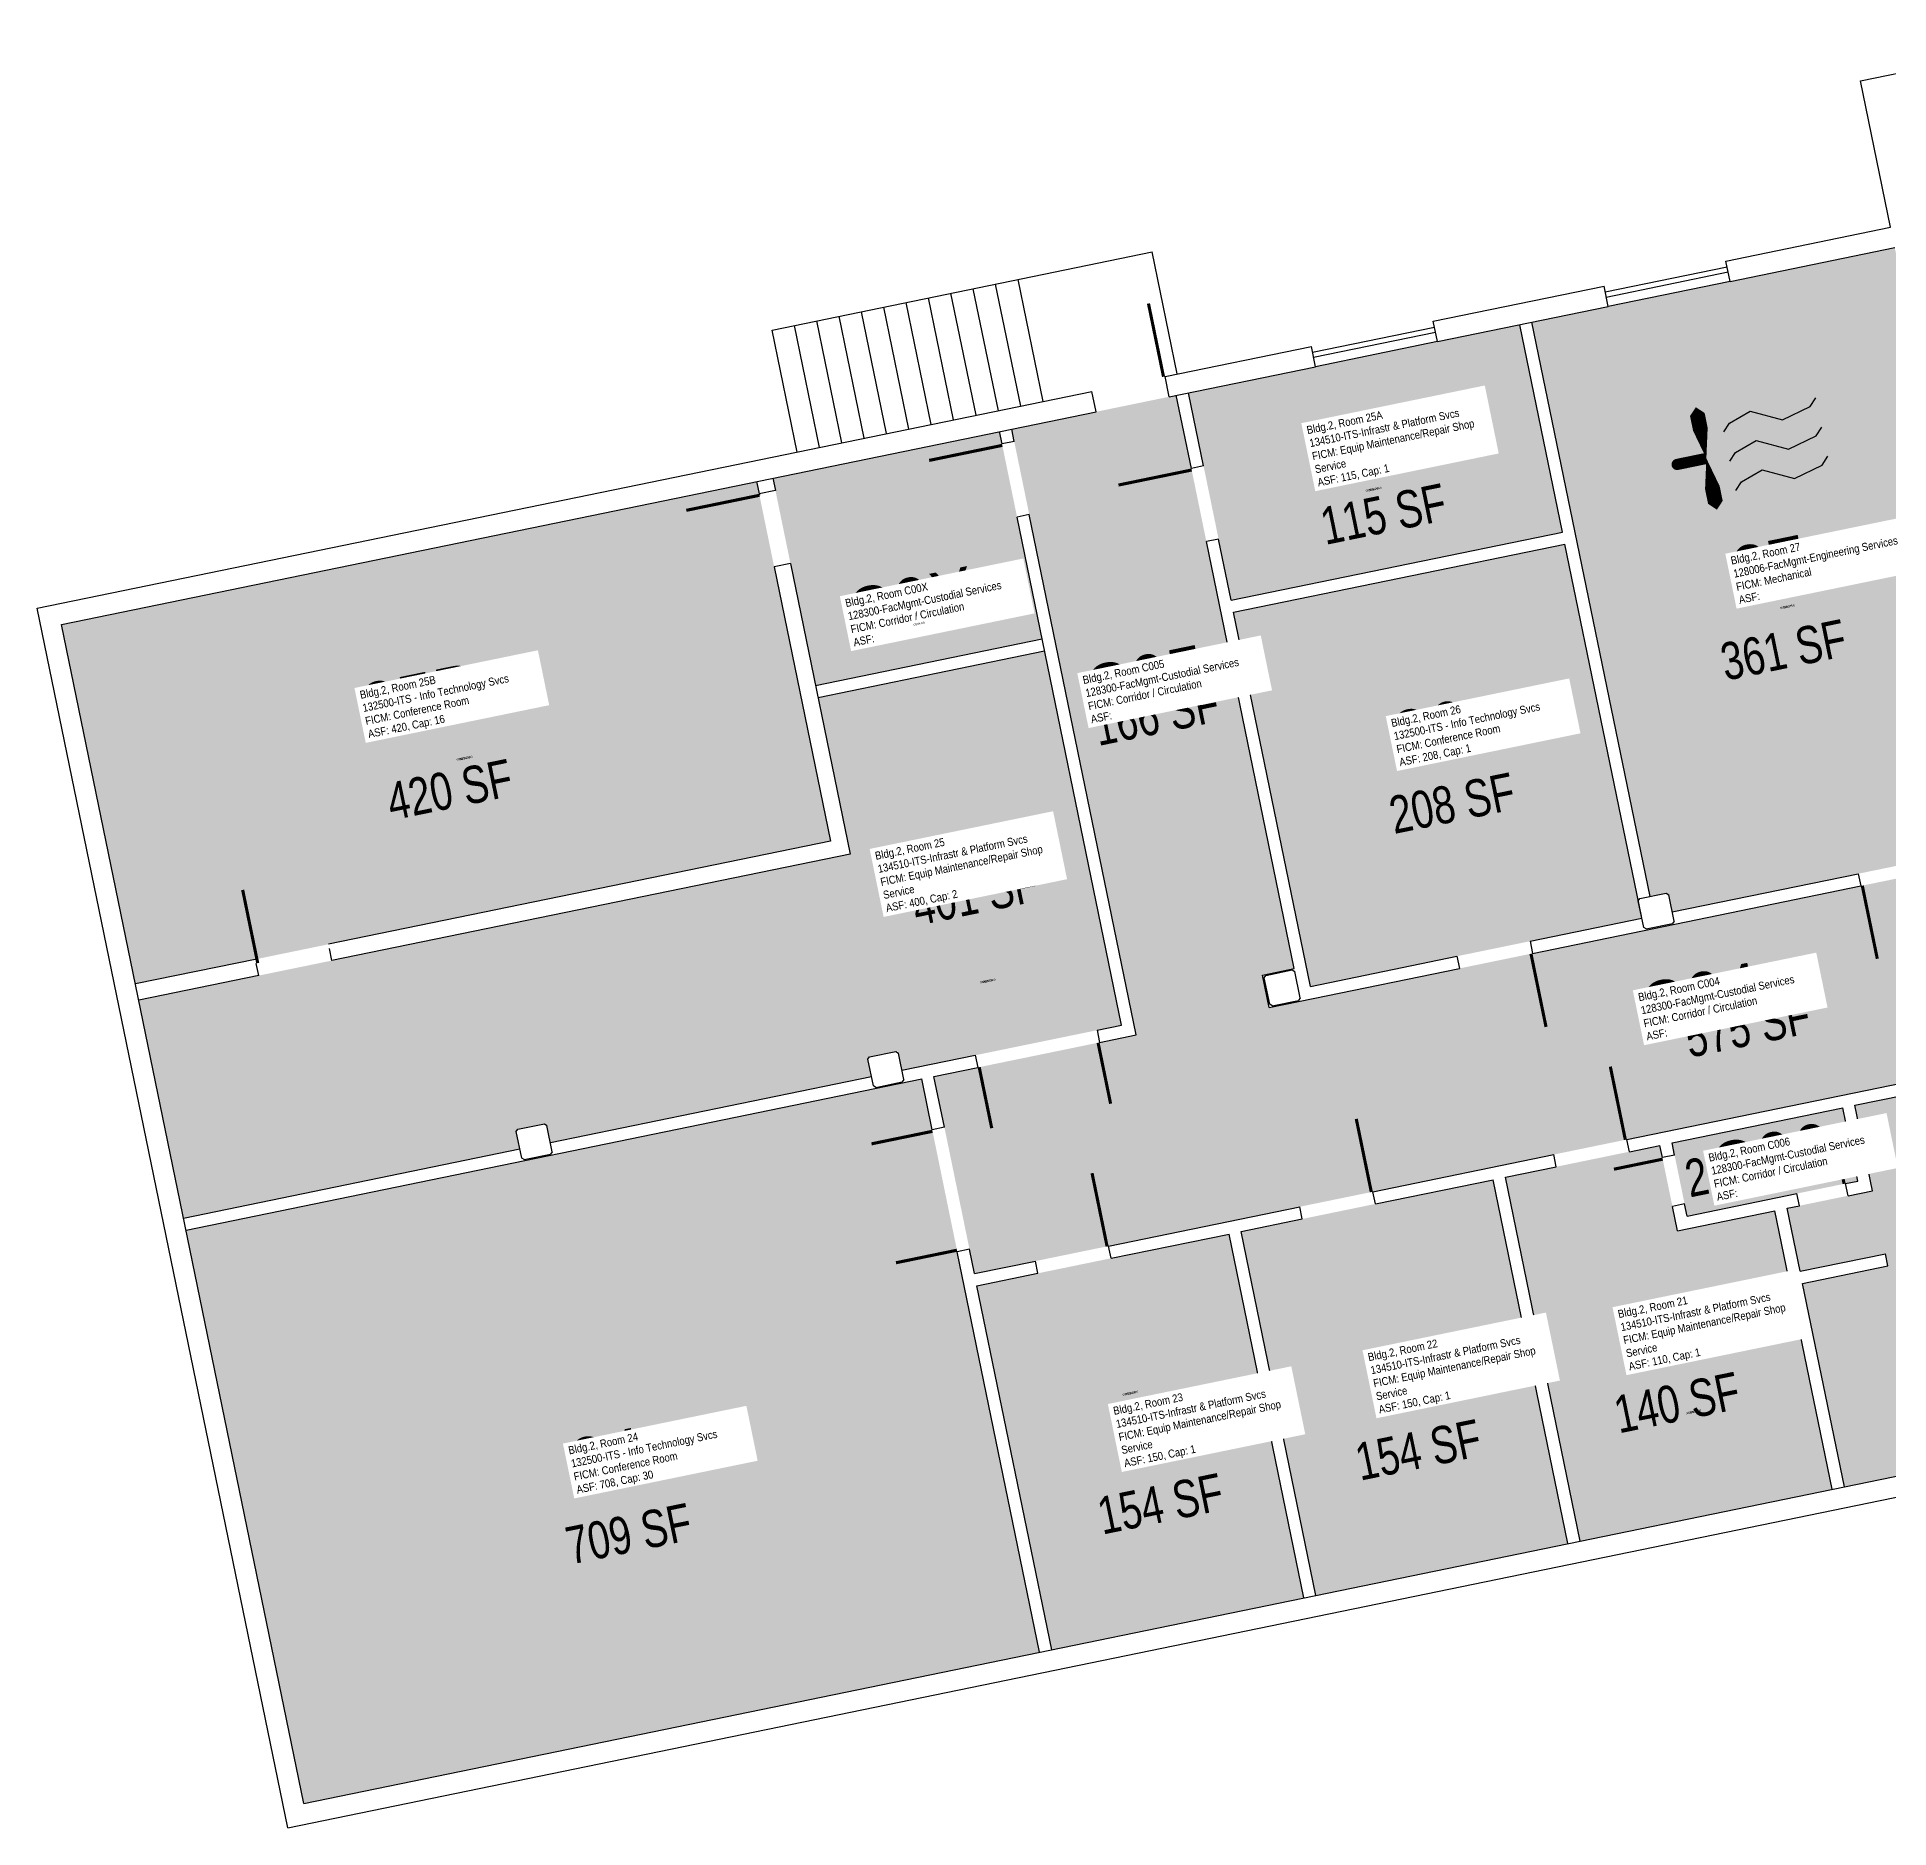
# Model space of a CAD drawing. Header units: inches. Extents: x 69199081 to 69201250, y 27671783 to 27674889.
# Drawn here: x 69199081 to 69199974, y 27673620 to 27674483 of the extents above; entities that cross this region are included whole.
import ezdxf
from ezdxf.enums import TextEntityAlignment as Align

# ---------------------------------------------------------------- set-up
doc = ezdxf.new("R2010")
doc.units = ezdxf.units.IN
doc.header["$LTSCALE"] = 100
doc.header["$MEASUREMENT"] = 0
doc.layers.get('0').update_dxf_attribs({"linetype": 'CONTINUOUS'})
for name, color, linetype in [('A-DOOR', 2, 'CONTINUOUS'), ('A-FLOR', 3, 'CONTINUOUS'), ('A-GLAZ', 1, 'CONTINUOUS'), ('A-IDEN-ICON', 4, 'CONTINUOUS'), ('A-IDEN-RNUM', 7, 'CONTINUOUS'), ('A-IDEN-SNUM', 4, 'CONTINUOUS'), ('A-IDEN-VNUM', 4, 'CONTINUOUS'), ('A-WALL', 5, 'CONTINUOUS'), ('AREA-TEXT', 3, 'CONTINUOUS'), ('Rooms-Category-Color', 7, 'CONTINUOUS'), ('Rooms-College-Color', 7, 'CONTINUOUS'), ('Rooms-Department-Color', 7, 'CONTINUOUS'), ('Rooms-Division-Color', 7, 'CONTINUOUS'), ('Rooms-Information', 7, 'CONTINUOUS')]:
    doc.layers.add(name, color=color, linetype=linetype)
doc.styles.add('CP_AREA', font='arial.ttf', dxfattribs={"height": 15})
doc.styles.add('CP_ROOMSNUMBER', font='arial.ttf', dxfattribs={"height": 1})
doc.styles.add('CP_ROOMVNUMBER', font='arial.ttf', dxfattribs={"width": 0.85, "height": 0.075})

# ---------------------------------------------------------------- blocks, each defined once
blk = doc.blocks.new('CPMECH')
for p, q in [((0.005, 0.025), (0.015, 0.035)), ((0.015, 0.035), (0.045, 0.045)), ((0.045, 0.045), (0.085, 0.025)), ((0.085, 0.025), (0.125, 0.035)), ((0.125, 0.035), (0.135, 0.045)), ((0.015, -0.005), (0.045, 0.005)), ((0.045, 0.005), (0.085, -0.015)), ((0.125, -0.005), (0.135, 0.005)), ((0.005, -0.015), (0.015, -0.005)), ((0.085, -0.015), (0.125, -0.005)), ((0.005, -0.055), (0.015, -0.045)), ((0.015, -0.045), (0.045, -0.035)), ((0.045, -0.035), (0.085, -0.055)), ((0.085, -0.055), (0.125, -0.045)), ((0.125, -0.045), (0.135, -0.035))]:
    blk.add_line(p, q)
for points in [[(-0.025, -0.005, 0, 0.02, 0), (-0.025, 0.035, 0.02, 0.02, 0), (-0.025, 0.055, 0.02, 0, 0), (-0.025, 0.065, 0, 0, 0)], [(-0.025, -0.005, 0, 0.02, 0), (-0.025, -0.045, 0.02, 0.02, 0), (-0.025, -0.065, 0.02, 0, 0), (-0.025, -0.075, 0, 0, 0)]]:
    blk.add_lwpolyline(points, format="xyseb")
at = {"const_width": 0.0075}
blk.add_lwpolyline([(-0.0682, -0.0069, 1), (-0.0618, -0.0031, 1)], format="xyb", close=True, dxfattribs=at)
at = {"const_width": 0.015}
blk.add_lwpolyline([(-0.025, -0.005), (-0.065, -0.005)], dxfattribs=at)

msp = doc.modelspace()

# ---------------------------------------------------------------- hatches: boundary and pattern name
at = {"layer": 'Rooms-Category-Color', "true_color": 0xadadad}
for points in [[(69199801.73, 27674345.82), (69199976.57, 27674381.76), (69200035.36, 27674095.74), (69199869.33, 27674061.61), (69199867.62, 27674069.94), (69199866.44, 27674070.72), (69199858.61, 27674069.11)], [(69199550.97, 27674294.28), (69199630.31, 27674310.59), (69199687.09, 27674034.36), (69199671.91, 27674031.24), (69199675.13, 27674015.57), (69199610.97, 27674002.38)], [(69199435.89, 27674270.63), (69199545.09, 27674293.07), (69199565.63, 27674193.16), (69199456.43, 27674170.71), (69199444.35, 27674229.49)], [(69199513.51, 27673982.35), (69200350.02, 27674154.29), (69200369.55, 27674059.28), (69199533.04, 27673887.34)], [(69199869.24, 27673950.32), (69199951.52, 27673967.23), (69199958.77, 27673931.96), (69199876.49, 27673915.05)]]:
    msp.add_hatch(color=253, dxfattribs=at).paths.add_polyline_path(points)
at = {"layer": 'Rooms-Category-Color', "true_color": 0xe3c5e1}
for points in [[(69199636.19, 27674311.8), (69199795.85, 27674344.61), (69199816.39, 27674244.7), (69199656.72, 27674211.88)], [(69199566.84, 27674187.28), (69199457.64, 27674164.84), (69199473.11, 27674089.54), (69199130.26, 27674019.07), (69199151.83, 27673914.14), (69199313.94, 27673947.46), (69199312.23, 27673955.78), (69199313.01, 27673956.96), (69199325.74, 27673959.58), (69199326.93, 27673958.8), (69199328.64, 27673950.48), (69199483.4, 27673982.29), (69199481.69, 27673990.61), (69199482.47, 27673991.79), (69199485.9, 27673992.5), (69199496.18, 27673994.61), (69199498.09, 27673985.31), (69199603.88, 27674007.05)], [(69199957.4, 27673968.44), (69200056.82, 27673988.87), (69200058.93, 27673978.59), (69200060.11, 27673977.81), (69200072.85, 27673980.43), (69200073.63, 27673981.61), (69200071.51, 27673991.89), (69200170.44, 27674012.23), (69200206.48, 27673836.89), (69199952.3, 27673784.64), (69199932.16, 27673882.6), (69199973.3, 27673891.05), (69199972.09, 27673896.93), (69199930.95, 27673888.47), (69199924.71, 27673918.84), (69199965.85, 27673927.3)], [(69199788.92, 27673933.81), (69199863.36, 27673949.11), (69199871.82, 27673907.97), (69199918.84, 27673917.63), (69199946.42, 27673783.44), (69199824.96, 27673758.47)], [(69199661.58, 27673907.63), (69199783.04, 27673932.6), (69199819.08, 27673757.26), (69199697.62, 27673732.3)], [(69199534.24, 27673881.46), (69199655.7, 27673906.42), (69199691.74, 27673731.09), (69199570.28, 27673706.12)]]:
    msp.add_hatch(color=254, dxfattribs=at).paths.add_polyline_path(points)
at = {"layer": 'Rooms-Category-Color', "true_color": 0xfa9ba3}
for points in [[(69199093.04, 27674200.16), (69199428.04, 27674269.01), (69199463.65, 27674095.78), (69199128.65, 27674026.92), (69199127.02, 27674034.86)], [(69199657.93, 27674206.01), (69199817.59, 27674238.83), (69199854.64, 27674058.59), (69199694.98, 27674025.78)], [(69199153.04, 27673908.26), (69199507.63, 27673981.14), (69199564.4, 27673704.92), (69199209.82, 27673632.03)]]:
    msp.add_hatch(color=241, dxfattribs=at).paths.add_polyline_path(points)
at = {"layer": 'Rooms-College-Color', "true_color": 0xadadad}
for points in [[(69199801.73, 27674345.82), (69199976.57, 27674381.76), (69200035.36, 27674095.74), (69199869.33, 27674061.61), (69199867.62, 27674069.94), (69199866.44, 27674070.72), (69199858.61, 27674069.11)], [(69199550.97, 27674294.28), (69199630.31, 27674310.59), (69199687.09, 27674034.36), (69199671.91, 27674031.24), (69199675.13, 27674015.57), (69199610.97, 27674002.38)], [(69199435.89, 27674270.63), (69199545.09, 27674293.07), (69199565.63, 27674193.16), (69199456.43, 27674170.71), (69199444.35, 27674229.49)], [(69199513.51, 27673982.35), (69200350.02, 27674154.29), (69200369.55, 27674059.28), (69199533.04, 27673887.34)], [(69199869.24, 27673950.32), (69199951.52, 27673967.23), (69199958.77, 27673931.96), (69199876.49, 27673915.05)]]:
    msp.add_hatch(color=253, dxfattribs=at).paths.add_polyline_path(points)
at = {"layer": 'Rooms-College-Color', "true_color": 0x80bc67}
for points in [[(69199636.19, 27674311.8), (69199795.85, 27674344.61), (69199816.39, 27674244.7), (69199656.72, 27674211.88)], [(69199093.04, 27674200.16), (69199428.04, 27674269.01), (69199463.65, 27674095.78), (69199128.65, 27674026.92), (69199127.02, 27674034.86)], [(69199657.93, 27674206.01), (69199817.59, 27674238.83), (69199854.64, 27674058.59), (69199694.98, 27674025.78)], [(69199566.84, 27674187.28), (69199457.64, 27674164.84), (69199473.11, 27674089.54), (69199130.26, 27674019.07), (69199151.83, 27673914.14), (69199313.94, 27673947.46), (69199312.23, 27673955.78), (69199313.01, 27673956.96), (69199325.74, 27673959.58), (69199326.93, 27673958.8), (69199328.64, 27673950.48), (69199483.4, 27673982.29), (69199481.69, 27673990.61), (69199482.47, 27673991.79), (69199485.9, 27673992.5), (69199496.18, 27673994.61), (69199498.09, 27673985.31), (69199603.88, 27674007.05)], [(69199957.4, 27673968.44), (69200056.82, 27673988.87), (69200058.93, 27673978.59), (69200060.11, 27673977.81), (69200072.85, 27673980.43), (69200073.63, 27673981.61), (69200071.51, 27673991.89), (69200170.44, 27674012.23), (69200206.48, 27673836.89), (69199952.3, 27673784.64), (69199932.16, 27673882.6), (69199973.3, 27673891.05), (69199972.09, 27673896.93), (69199930.95, 27673888.47), (69199924.71, 27673918.84), (69199965.85, 27673927.3)], [(69199153.04, 27673908.26), (69199507.63, 27673981.14), (69199564.4, 27673704.92), (69199209.82, 27673632.03)], [(69199788.92, 27673933.81), (69199863.36, 27673949.11), (69199871.82, 27673907.97), (69199918.84, 27673917.63), (69199946.42, 27673783.44), (69199824.96, 27673758.47)], [(69199661.58, 27673907.63), (69199783.04, 27673932.6), (69199819.08, 27673757.26), (69199697.62, 27673732.3)], [(69199534.24, 27673881.46), (69199655.7, 27673906.42), (69199691.74, 27673731.09), (69199570.28, 27673706.12)]]:
    msp.add_hatch(color=83, dxfattribs=at).paths.add_polyline_path(points)
at = {"layer": 'Rooms-Department-Color', "true_color": 0xacacac}
for points in [[(69199801.73, 27674345.82), (69199976.57, 27674381.76), (69200035.36, 27674095.74), (69199869.33, 27674061.61), (69199867.62, 27674069.94), (69199866.44, 27674070.72), (69199858.61, 27674069.11)], [(69199550.97, 27674294.28), (69199630.31, 27674310.59), (69199687.09, 27674034.36), (69199671.91, 27674031.24), (69199675.13, 27674015.57), (69199610.97, 27674002.38)], [(69199435.89, 27674270.63), (69199545.09, 27674293.07), (69199565.63, 27674193.16), (69199456.43, 27674170.71), (69199444.35, 27674229.49)], [(69199513.51, 27673982.35), (69200350.02, 27674154.29), (69200369.55, 27674059.28), (69199533.04, 27673887.34)], [(69199869.24, 27673950.32), (69199951.52, 27673967.23), (69199958.77, 27673931.96), (69199876.49, 27673915.05)]]:
    msp.add_hatch(color=253, dxfattribs=at).paths.add_polyline_path(points)
at = {"layer": 'Rooms-Department-Color', "true_color": 0xfa003f}
for points in [[(69199636.19, 27674311.8), (69199795.85, 27674344.61), (69199816.39, 27674244.7), (69199656.72, 27674211.88)], [(69199093.04, 27674200.16), (69199428.04, 27674269.01), (69199463.65, 27674095.78), (69199128.65, 27674026.92), (69199127.02, 27674034.86)], [(69199657.93, 27674206.01), (69199817.59, 27674238.83), (69199854.64, 27674058.59), (69199694.98, 27674025.78)], [(69199566.84, 27674187.28), (69199457.64, 27674164.84), (69199473.11, 27674089.54), (69199130.26, 27674019.07), (69199151.83, 27673914.14), (69199313.94, 27673947.46), (69199312.23, 27673955.78), (69199313.01, 27673956.96), (69199325.74, 27673959.58), (69199326.93, 27673958.8), (69199328.64, 27673950.48), (69199483.4, 27673982.29), (69199481.69, 27673990.61), (69199482.47, 27673991.79), (69199485.9, 27673992.5), (69199496.18, 27673994.61), (69199498.09, 27673985.31), (69199603.88, 27674007.05)], [(69199957.4, 27673968.44), (69200056.82, 27673988.87), (69200058.93, 27673978.59), (69200060.11, 27673977.81), (69200072.85, 27673980.43), (69200073.63, 27673981.61), (69200071.51, 27673991.89), (69200170.44, 27674012.23), (69200206.48, 27673836.89), (69199952.3, 27673784.64), (69199932.16, 27673882.6), (69199973.3, 27673891.05), (69199972.09, 27673896.93), (69199930.95, 27673888.47), (69199924.71, 27673918.84), (69199965.85, 27673927.3)], [(69199153.04, 27673908.26), (69199507.63, 27673981.14), (69199564.4, 27673704.92), (69199209.82, 27673632.03)], [(69199788.92, 27673933.81), (69199863.36, 27673949.11), (69199871.82, 27673907.97), (69199918.84, 27673917.63), (69199946.42, 27673783.44), (69199824.96, 27673758.47)], [(69199661.58, 27673907.63), (69199783.04, 27673932.6), (69199819.08, 27673757.26), (69199697.62, 27673732.3)], [(69199534.24, 27673881.46), (69199655.7, 27673906.42), (69199691.74, 27673731.09), (69199570.28, 27673706.12)]]:
    msp.add_hatch(color=240, dxfattribs=at).paths.add_polyline_path(points)
at = {"layer": 'Rooms-Division-Color', "true_color": 0xadadad}
for points in [[(69199801.73, 27674345.82), (69199976.57, 27674381.76), (69200035.36, 27674095.74), (69199869.33, 27674061.61), (69199867.62, 27674069.94), (69199866.44, 27674070.72), (69199858.61, 27674069.11)], [(69199550.97, 27674294.28), (69199630.31, 27674310.59), (69199687.09, 27674034.36), (69199671.91, 27674031.24), (69199675.13, 27674015.57), (69199610.97, 27674002.38)], [(69199435.89, 27674270.63), (69199545.09, 27674293.07), (69199565.63, 27674193.16), (69199456.43, 27674170.71), (69199444.35, 27674229.49)], [(69199513.51, 27673982.35), (69200350.02, 27674154.29), (69200369.55, 27674059.28), (69199533.04, 27673887.34)], [(69199869.24, 27673950.32), (69199951.52, 27673967.23), (69199958.77, 27673931.96), (69199876.49, 27673915.05)]]:
    msp.add_hatch(color=253, dxfattribs=at).paths.add_polyline_path(points)
at = {"layer": 'Rooms-Division-Color', "true_color": 0xfa003f}
for points in [[(69199636.19, 27674311.8), (69199795.85, 27674344.61), (69199816.39, 27674244.7), (69199656.72, 27674211.88)], [(69199093.04, 27674200.16), (69199428.04, 27674269.01), (69199463.65, 27674095.78), (69199128.65, 27674026.92), (69199127.02, 27674034.86)], [(69199657.93, 27674206.01), (69199817.59, 27674238.83), (69199854.64, 27674058.59), (69199694.98, 27674025.78)], [(69199566.84, 27674187.28), (69199457.64, 27674164.84), (69199473.11, 27674089.54), (69199130.26, 27674019.07), (69199151.83, 27673914.14), (69199313.94, 27673947.46), (69199312.23, 27673955.78), (69199313.01, 27673956.96), (69199325.74, 27673959.58), (69199326.93, 27673958.8), (69199328.64, 27673950.48), (69199483.4, 27673982.29), (69199481.69, 27673990.61), (69199482.47, 27673991.79), (69199485.9, 27673992.5), (69199496.18, 27673994.61), (69199498.09, 27673985.31), (69199603.88, 27674007.05)], [(69199957.4, 27673968.44), (69200056.82, 27673988.87), (69200058.93, 27673978.59), (69200060.11, 27673977.81), (69200072.85, 27673980.43), (69200073.63, 27673981.61), (69200071.51, 27673991.89), (69200170.44, 27674012.23), (69200206.48, 27673836.89), (69199952.3, 27673784.64), (69199932.16, 27673882.6), (69199973.3, 27673891.05), (69199972.09, 27673896.93), (69199930.95, 27673888.47), (69199924.71, 27673918.84), (69199965.85, 27673927.3)], [(69199153.04, 27673908.26), (69199507.63, 27673981.14), (69199564.4, 27673704.92), (69199209.82, 27673632.03)], [(69199788.92, 27673933.81), (69199863.36, 27673949.11), (69199871.82, 27673907.97), (69199918.84, 27673917.63), (69199946.42, 27673783.44), (69199824.96, 27673758.47)], [(69199661.58, 27673907.63), (69199783.04, 27673932.6), (69199819.08, 27673757.26), (69199697.62, 27673732.3)], [(69199534.24, 27673881.46), (69199655.7, 27673906.42), (69199691.74, 27673731.09), (69199570.28, 27673706.12)]]:
    msp.add_hatch(color=240, dxfattribs=at).paths.add_polyline_path(points)

# ---------------------------------------------------------------- linework, layer by layer
at = {"layer": 'A-DOOR'}
for points in [[(69199624.14, 27674319.53, 1.5, 1.5, 0), (69199616.89, 27674354.79, 0, 0, 0), (69199616.15, 27674354.64, 0, 0, 0.414214), (69199589.91, 27674310.96, 0, 0, 0.414214)], [(69199546.45, 27674286.46, 1.5, 1.5, 0), (69199511.19, 27674279.21, 0, 0, 0), (69199511.34, 27674278.48, 0, 0, 0.414214), (69199555.02, 27674252.23, 0, 0, 0.414214)], [(69199637.71, 27674274.59, 1.5, 1.5, 0), (69199602.45, 27674267.34, 0, 0, 0), (69199602.6, 27674266.61, 0, 0, 0.414214), (69199646.28, 27674240.36, 0, 0, 0.414214)], [(69199429.4, 27674262.4, 1.5, 1.5, 0), (69199394.14, 27674255.15, 0, 0, 0), (69199394.29, 27674254.42, 0, 0, 0.414214), (69199437.97, 27674228.17, 0, 0, 0.414214)], [(69199960.9, 27674074.31, 1.5, 1.5, 0), (69199968.15, 27674039.05, 0, 0, 0), (69199968.89, 27674039.2, 0, 0, 0.414214), (69199995.13, 27674082.88, 0, 0, 0.414214)], [(69199187.59, 27674036.98, 1.5, 1.5, 0), (69199180.34, 27674072.24, 0, 0, 0), (69199181.07, 27674072.39, 0, 0, -0.414214), (69199222.42, 27674042.61, 0, 0, -0.414214)], [(69199801.24, 27674041.49, 1.5, 1.5, 0), (69199808.49, 27674006.23, 0, 0, 0), (69199807.75, 27674006.08, 0, 0, -0.414214), (69199766.41, 27674035.86, 0, 0, -0.414214)], [(69199592.6, 27673998.61, 1.5, 1.5, 0), (69199598.64, 27673969.22, 0, 0, 0), (69199599.38, 27673969.37, 0, 0, -0.414214), (69199563.95, 27673992.72, 0, 0, -0.414214)], [(69199535.3, 27673986.83, 1.5, 1.5, 0), (69199541.34, 27673957.44, 0, 0, 0), (69199540.61, 27673957.29, 0, 0, 0.414214), (69199563.95, 27673992.72, 0, 0, 0.414214)], [(69199846.73, 27673951.81, 1.5, 1.5, 0), (69199839.48, 27673987.08, 0, 0, 0), (69199838.74, 27673986.93, 0, 0, 0.414214), (69199812.5, 27673943.25, 0, 0, 0.414214)], [(69199724.29, 27673926.65, 1.5, 1.5, 0), (69199717.04, 27673961.91, 0, 0, 0), (69199716.3, 27673961.76, 0, 0, 0.414214), (69199690.06, 27673918.08, 0, 0, 0.414214)], [(69199512.81, 27673955.92, 1.5, 1.5, 0), (69199483.43, 27673949.88, 0, 0, 0), (69199483.28, 27673950.61, 0, 0, 0.414214), (69199518.7, 27673927.27, 0, 0, 0.414214)], [(69199952.16, 27673930.61, 1.5, 1.5, 0), (69199947.32, 27673954.11, 0, 0, 0), (69199948.06, 27673954.27, 0, 0, 0.414214), (69199929.38, 27673925.92, 0, 0, 0.414214)], [(69199864.72, 27673942.5, 1.5, 1.5, 0), (69199841.21, 27673937.66, 0, 0, 0), (69199841.06, 27673938.4, 0, 0, 0.414214), (69199869.4, 27673919.72, 0, 0, 0.414214)], [(69199596.95, 27673900.47, 1.5, 1.5, 0), (69199589.7, 27673935.74, 0, 0, 0), (69199588.97, 27673935.58, 0, 0, 0.414214), (69199562.72, 27673891.91, 0, 0, 0.414214)], [(69199524.59, 27673898.62, 1.5, 1.5, 0), (69199495.21, 27673892.58, 0, 0, 0), (69199495.36, 27673891.84, 0, 0, -0.414214), (69199518.7, 27673927.27, 0, 0, -0.414214)]]:
    msp.add_lwpolyline(points, format="xyseb", dxfattribs=at)
at = {"layer": 'A-FLOR'}
for p, q in [((69199435.5, 27674342.01), (69199618.67, 27674379.66)), ((69199630.75, 27674320.89), (69199618.67, 27674379.66)), ((69199544.55, 27674303.17), (69199532.47, 27674361.94)), ((69199555.32, 27674305.38), (69199543.24, 27674364.16)), ((69199566.1, 27674307.6), (69199554.02, 27674366.37)), ((69199501.45, 27674294.31), (69199489.37, 27674353.08)), ((69199512.22, 27674296.53), (69199500.14, 27674355.3)), ((69199523, 27674298.74), (69199510.92, 27674357.51)), ((69199533.77, 27674300.95), (69199521.69, 27674359.73)), ((69199458.35, 27674285.45), (69199446.27, 27674344.22)), ((69199469.13, 27674287.67), (69199457.05, 27674346.44)), ((69199479.9, 27674289.88), (69199467.82, 27674348.65)), ((69199490.68, 27674292.1), (69199478.6, 27674350.87)), ((69199447.58, 27674283.24), (69199435.5, 27674342.01))]:
    msp.add_line(p, q, dxfattribs=at)
at = {"layer": 'A-GLAZ'}
for p, q in [((69199895.82, 27674372.31), (69199837.05, 27674360.23)), ((69199896.33, 27674369.86), (69199837.55, 27674357.78)), ((69199897.23, 27674365.45), (69199838.46, 27674353.37)), ((69199754.77, 27674343.32), (69199696, 27674331.24)), ((69199755.27, 27674340.87), (69199696.5, 27674328.79)), ((69199756.18, 27674336.46), (69199697.41, 27674324.38))]:
    msp.add_line(p, q, dxfattribs=at)
at = {"layer": 'A-WALL'}
for p, q in [((69199960.06, 27674462.08), (69200062.91, 27674483.22)), ((69199974.56, 27674391.56), (69199960.06, 27674462.08)), ((69199895.22, 27674375.25), (69199974.56, 27674391.56)), ((69199897.23, 27674365.45), (69199976.57, 27674381.76)), ((69199897.23, 27674365.45), (69199895.22, 27674375.25)), ((69199754.17, 27674346.25), (69199836.45, 27674363.17)), ((69199838.46, 27674353.37), (69199836.45, 27674363.17)), ((69199756.18, 27674336.46), (69199838.46, 27674353.37)), ((69199756.18, 27674336.46), (69199754.17, 27674346.25)), ((69199816.39, 27674244.7), (69199795.85, 27674344.61)), ((69199858.61, 27674069.11), (69199801.73, 27674345.82)), ((69199624.87, 27674319.68), (69199695.4, 27674334.17)), ((69199697.41, 27674324.38), (69199695.4, 27674334.17)), ((69199626.88, 27674309.88), (69199697.41, 27674324.38)), ((69199626.88, 27674309.88), (69199624.87, 27674319.68)), ((69199081.23, 27674207.94), (69199589.61, 27674312.43)), ((69199591.62, 27674302.64), (69199589.61, 27674312.43)), ((69199637.56, 27674275.33), (69199630.31, 27674310.59)), ((69199643.44, 27674276.53), (69199636.19, 27674311.8)), ((69199093.04, 27674200.16), (69199591.62, 27674302.64)), ((69199546.3, 27674287.19), (69199545.09, 27674293.07)), ((69199552.18, 27674288.4), (69199550.97, 27674294.28)), ((69199552.18, 27674288.4), (69199546.3, 27674287.19)), ((69199643.44, 27674276.53), (69199637.56, 27674275.33)), ((69199428.04, 27674269.01), (69199429.4, 27674262.4)), ((69199437.1, 27674264.75), (69199429.25, 27674263.14)), ((69199435.89, 27674270.63), (69199437.1, 27674264.75)), ((69199559.43, 27674253.14), (69199553.55, 27674251.93)), ((69199610.97, 27674002.38), (69199559.43, 27674253.14)), ((69199603.88, 27674007.05), (69199553.55, 27674251.93)), ((69199656.72, 27674211.88), (69199816.39, 27674244.7)), ((69199650.68, 27674241.27), (69199644.81, 27674240.06)), ((69199687.09, 27674034.36), (69199644.81, 27674240.06)), ((69199656.72, 27674211.88), (69199650.68, 27674241.27)), ((69199657.93, 27674206.01), (69199817.59, 27674238.83)), ((69199854.44, 27674059.57), (69199817.59, 27674238.83)), ((69199444.35, 27674229.49), (69199436.5, 27674227.87)), ((69199436.5, 27674227.87), (69199463.65, 27674095.78)), ((69199444.35, 27674229.49), (69199473.11, 27674089.54)), ((69199202.04, 27673620.22), (69199081.23, 27674207.94)), ((69199209.82, 27673632.03), (69199093.04, 27674200.16)), ((69199694.98, 27674025.78), (69199657.93, 27674206.01)), ((69199456.43, 27674170.71), (69199565.63, 27674193.16)), ((69199566.84, 27674187.28), (69199457.64, 27674164.84)), ((69199463.65, 27674095.78), (69199221.68, 27674046.04)), ((69199473.11, 27674089.54), (69199223.32, 27674038.2)), ((69199869.33, 27674061.61), (69199958.96, 27674080.04)), ((69199958.96, 27674080.04), (69199960.17, 27674074.16)), ((69199801.97, 27674041.64), (69199960.17, 27674074.16)), ((69199852.93, 27674066.92), (69199853.71, 27674068.1)), ((69199855.55, 27674054.19), (69199852.93, 27674066.92)), ((69199853.71, 27674068.1), (69199866.44, 27674070.72)), ((69199866.44, 27674070.72), (69199867.62, 27674069.94)), ((69199870.24, 27674057.21), (69199867.62, 27674069.94)), ((69199800.77, 27674047.52), (69199854.64, 27674058.59)), ((69199870.24, 27674057.21), (69199869.46, 27674056.02)), ((69199800.77, 27674047.52), (69199801.97, 27674041.64)), ((69199856.73, 27674053.41), (69199855.55, 27674054.19)), ((69199856.73, 27674053.41), (69199869.46, 27674056.02)), ((69199187.18, 27674038.95), (69199128.65, 27674026.92)), ((69199223.32, 27674038.2), (69199222.11, 27674044.08)), ((69199694.98, 27674025.78), (69199765.5, 27674040.27)), ((69199765.5, 27674040.27), (69199766.71, 27674034.39)), ((69199188.06, 27674030.95), (69199130.26, 27674019.07)), ((69199188.06, 27674030.95), (69199186.85, 27674036.83)), ((69199671.91, 27674031.24), (69199687.09, 27674034.36)), ((69199675.13, 27674015.57), (69199671.91, 27674031.24)), ((69199672.7, 27674029.87), (69199673.48, 27674031.05)), ((69199675.31, 27674017.14), (69199672.7, 27674029.87)), ((69199673.48, 27674031.05), (69199686.21, 27674033.67)), ((69199686.21, 27674033.67), (69199687.39, 27674032.89)), ((69199690.01, 27674020.16), (69199687.39, 27674032.89)), ((69199696.19, 27674019.9), (69199766.71, 27674034.39)), ((69199675.13, 27674015.57), (69199696.19, 27674019.9)), ((69199676.5, 27674016.36), (69199675.31, 27674017.14)), ((69199676.5, 27674016.36), (69199689.23, 27674018.98)), ((69199690.01, 27674020.16), (69199689.23, 27674018.98)), ((69199592.13, 27674004.64), (69199603.88, 27674007.05)), ((69199592.13, 27674004.64), (69199593.34, 27673998.76)), ((69199482.47, 27673991.79), (69199495.2, 27673994.41)), ((69199495.2, 27673994.41), (69199496.38, 27673993.63)), ((69199593.34, 27673998.76), (69199610.97, 27674002.38)), ((69199847.46, 27673951.96), (69200081.08, 27673999.98)), ((69199481.69, 27673990.61), (69199482.47, 27673991.79)), ((69199484.31, 27673977.88), (69199481.69, 27673990.61)), ((69199499, 27673980.9), (69199496.38, 27673993.63)), ((69199498.09, 27673985.31), (69199533.36, 27673992.56)), ((69199513.51, 27673982.35), (69199534.57, 27673986.68)), ((69199533.36, 27673992.56), (69199534.57, 27673986.68)), ((69199957.4, 27673968.44), (69200056.82, 27673988.87)), ((69199153.04, 27673908.26), (69199507.63, 27673981.14)), ((69199328.64, 27673950.48), (69199483.4, 27673982.29)), ((69199485.49, 27673977.1), (69199484.31, 27673977.88)), ((69199485.49, 27673977.1), (69199498.22, 27673979.72)), ((69199499, 27673980.9), (69199498.22, 27673979.72)), ((69199512.66, 27673956.65), (69199507.63, 27673981.14)), ((69199518.54, 27673957.86), (69199513.51, 27673982.35)), ((69199869.24, 27673950.32), (69199951.52, 27673967.23)), ((69199958.77, 27673931.96), (69199951.52, 27673967.23)), ((69199965.85, 27673927.3), (69199957.4, 27673968.44)), ((69199313.01, 27673956.96), (69199325.74, 27673959.58)), ((69199325.74, 27673959.58), (69199326.93, 27673958.8)), ((69199329.54, 27673946.07), (69199326.93, 27673958.8)), ((69199312.23, 27673955.78), (69199313.01, 27673956.96)), ((69199314.85, 27673943.05), (69199312.23, 27673955.78)), ((69199518.54, 27673957.86), (69199512.66, 27673956.65)), ((69199848.67, 27673946.09), (69199847.46, 27673951.96)), ((69199870.45, 27673944.44), (69199869.24, 27673950.32)), ((69199151.83, 27673914.14), (69199313.94, 27673947.46)), ((69199316.03, 27673942.27), (69199314.85, 27673943.05)), ((69199316.03, 27673942.27), (69199328.76, 27673944.89)), ((69199329.54, 27673946.07), (69199328.76, 27673944.89)), ((69199725.02, 27673926.8), (69199812.2, 27673944.72)), ((69199813.41, 27673938.84), (69199812.2, 27673944.72)), ((69199848.67, 27673946.09), (69199863.36, 27673949.11)), ((69199864.57, 27673943.23), (69199863.36, 27673949.11)), ((69199870.45, 27673944.44), (69199864.57, 27673943.23)), ((69199726.23, 27673920.92), (69199783.04, 27673932.6)), ((69199819.08, 27673757.26), (69199783.04, 27673932.6)), ((69199788.92, 27673933.81), (69199813.41, 27673938.84)), ((69199824.96, 27673758.47), (69199788.92, 27673933.81)), ((69199952.89, 27673930.76), (69199958.77, 27673931.96)), ((69199726.23, 27673920.92), (69199725.02, 27673926.8)), ((69199876.49, 27673915.05), (69199929.38, 27673925.92)), ((69199930.59, 27673920.05), (69199929.38, 27673925.92)), ((69199954.1, 27673924.88), (69199952.89, 27673930.76)), ((69199954.1, 27673924.88), (69199965.85, 27673927.3)), ((69199597.68, 27673900.62), (69199689.76, 27673919.55)), ((69199661.58, 27673907.63), (69199690.97, 27673913.67)), ((69199690.97, 27673913.67), (69199689.76, 27673919.55)), ((69199875.28, 27673920.93), (69199869.4, 27673919.72)), ((69199871.82, 27673907.97), (69199869.4, 27673919.72)), ((69199871.82, 27673907.97), (69199918.84, 27673917.63)), ((69199876.49, 27673915.05), (69199875.28, 27673920.93)), ((69199946.42, 27673783.44), (69199918.84, 27673917.63)), ((69199924.71, 27673918.84), (69199930.59, 27673920.05)), ((69199930.95, 27673888.47), (69199924.71, 27673918.84)), ((69199598.89, 27673894.75), (69199655.7, 27673906.42)), ((69199691.74, 27673731.09), (69199655.7, 27673906.42)), ((69199697.62, 27673732.3), (69199661.58, 27673907.63)), ((69199530.62, 27673899.09), (69199524.74, 27673897.88)), ((69199564.4, 27673704.92), (69199524.74, 27673897.88)), ((69199533.04, 27673887.34), (69199530.62, 27673899.09)), ((69199598.89, 27673894.75), (69199597.68, 27673900.62)), ((69199930.95, 27673888.47), (69199972.09, 27673896.93)), ((69199973.3, 27673891.05), (69199972.09, 27673896.93)), ((69199533.04, 27673887.34), (69199562.42, 27673893.38)), ((69199534.24, 27673881.46), (69199563.63, 27673887.5)), ((69199563.63, 27673887.5), (69199562.42, 27673893.38)), ((69199932.16, 27673882.6), (69199973.3, 27673891.05)), ((69199570.28, 27673706.12), (69199534.24, 27673881.46)), ((69199952.3, 27673784.64), (69199932.16, 27673882.6)), ((69199209.82, 27673632.03), (69200150.16, 27673825.31)), ((69199202.04, 27673620.22), (69200095.36, 27673803.84))]:
    msp.add_line(p, q, dxfattribs=at)

# ---------------------------------------------------------------- block references
at = {"layer": 'A-IDEN-ICON', "xscale": 360.0000000000001, "yscale": 360.0000000000001, "zscale": 360.0000000000001, "rotation": 11.61504921856515}
msp.add_blockref('CPMECH', (69199894.22, 27674283.74), dxfattribs=at)

# ---------------------------------------------------------------- texts
at = {"layer": 'A-IDEN-RNUM', "style": 'CP_ROOMSNUMBER', "width": 0.85}
for s, p in [('0025-A0', (69199725.48, 27674264.81)), ('0027-00', (69199924.95, 27674208.25)), ('C00X-00', (69199506.4, 27674200.02)), ('C005-00', (69199614.28, 27674170.55)), ('0025-B0', (69199287.35, 27674135.21)), ('0026-00', (69199755.88, 27674134.26)), ('0025-00', (69199539.51, 27674027.86)), ('C004-00', (69199885.54, 27674016.75)), ('C006-00', (69199920.03, 27673934.86)), ('0023-00', (69199608.27, 27673829.23)), ('0022-00', (69199745.97, 27673822.38)), ('0021-00', (69199879.64, 27673820.25)), ('0024-00', (69199359.34, 27673783.74))]:
    msp.add_text(s, height=1, rotation=11.61505, dxfattribs=at).set_placement(p, align=Align.CENTER)
at = {"layer": 'A-IDEN-SNUM', "style": 'CP_ROOMSNUMBER', "width": 0.85}
for s, p in [('00200025A0', (69199725.48, 27674264.81)), ('0020002700', (69199924.95, 27674208.25)), ('0020C00X00', (69199506.4, 27674200.02)), ('0020C00500', (69199614.28, 27674170.55)), ('00200025B0', (69199287.35, 27674135.21)), ('0020002600', (69199755.88, 27674134.26)), ('0020002500', (69199539.51, 27674027.86)), ('0020C00400', (69199885.54, 27674016.75)), ('0020C00600', (69199920.03, 27673934.86)), ('0020002300', (69199608.27, 27673829.23)), ('0020002200', (69199745.97, 27673822.38)), ('0020002100', (69199879.64, 27673820.25)), ('0020002400', (69199359.34, 27673783.74))]:
    msp.add_text(s, height=1, rotation=11.61505, dxfattribs=at).set_placement(p, align=Align.CENTER)
at = {"layer": 'A-IDEN-VNUM', "style": 'CP_ROOMVNUMBER', "width": 0.85}
for s, p in [('25A', (69199726.98, 27674271.28)), ('27', (69199919.31, 27674213.6)), ('C0X', (69199505.65, 27674195.83)), ('25B', (69199269.33, 27674149.97)), ('C05', (69199618.34, 27674158.4)), ('26', (69199755.88, 27674134.26)), ('25', (69199508.44, 27674063.96)), ('C04', (69199886.06, 27674005.55)), ('C06', (69199919.94, 27673928.23)), ('21', (69199866.47, 27673843.14)), ('22', (69199745.97, 27673822.38)), ('23', (69199623.24, 27673796.49)), ('24', (69199359.34, 27673783.74))]:
    msp.add_text(s, height=27, rotation=11.61505, dxfattribs=at).set_placement(p, align=Align.CENTER)
at = {"layer": 'AREA-TEXT', "style": 'CP_AREA', "width": 0.75}
for s, p in [('115 SF', (69199730.1, 27674253.38)), ('79 SF', (69199503.95, 27674203.32)), ('361 SF', (69199922.9, 27674187.93)), ('166 SF', (69199620.64, 27674156.49)), ('420 SF', (69199280.06, 27674120.6)), ('208 SF', (69199763.23, 27674114.09)), ('401 SF', (69199533.2, 27674069.86)), ('575 SF', (69199905.58, 27674006.26)), ('21 SF', (69199900.62, 27673937.89)), ('140 SF', (69199871.57, 27673825.24)), ('154 SF', (69199746.87, 27673802.45)), ('154 SF', (69199622.62, 27673776.47)), ('709 SF', (69199366.4, 27673762.05))]:
    msp.add_text(s, height=18, rotation=11.61505, dxfattribs=at).set_placement(p, align=Align.MIDDLE_CENTER)

# ---------------------------------------------------------------- next in the draw order: texts
at = {"layer": 'Rooms-Information', "width": 86.4, "attachment_point": 7, "rotation": 11.61505, "style": 'CP_ROOMVNUMBER', "bg_fill": 3, "box_fill_scale": 1.5, "bg_fill_color": 256, "bg_fill_true_color": 13158600, "bg_fill_transparency": 0}
for s, insert, char_height in [('Bldg.2, Room 25A^M^J134510-ITS-Infrastr & Platform Svcs^M^JFICM: Equip Maintenance/Repair Shop Service^M^JASF: 115, Cap: 1', (69199699.02, 27674265.53), 3.85714), ('Bldg.2, Room 27^M^J128006-FacMgmt-Engineering Services^M^JFICM: Mechanical^M^JASF: ', (69199901.85, 27674210.01), 3.8571), ('Bldg.2, Room C00X^M^J128300-FacMgmt-Custodial Services^M^JFICM: Corridor / Circulation^M^JASF: ', (69199475.1, 27674189.55), 3.8571), ('Bldg.2, Room C005^M^J128300-FacMgmt-Custodial Services^M^JFICM: Corridor / Circulation^M^JASF: ', (69199589.54, 27674152.47), 3.8571), ('Bldg.2, Room 25B^M^J132500-ITS - Info Technology Svcs^M^JFICM: Conference Room^M^JASF: 420, Cap: 16', (69199241.39, 27674144.23), 3.8571), ('Bldg.2, Room 26^M^J132500-ITS - Info Technology Svcs^M^JFICM: Conference Room^M^JASF: 208, Cap: 1', (69199738.42, 27674130.67), 3.8571), ('Bldg.2, Room 25^M^J134510-ITS-Infrastr & Platform Svcs^M^JFICM: Equip Maintenance/Repair Shop Service^M^JASF: 400, Cap: 2', (69199490.98, 27674060.37), 3.85714), ('Bldg.2, Room C004^M^J128300-FacMgmt-Custodial Services^M^JFICM: Corridor / Circulation^M^JASF: ', (69199857.26, 27673999.63), 3.8571), ('Bldg.2, Room C006^M^J128300-FacMgmt-Custodial Services^M^JFICM: Corridor / Circulation^M^JASF: ', (69199891.14, 27673922.31), 3.8571), ('Bldg.2, Room 21^M^J134510-ITS-Infrastr & Platform Svcs^M^JFICM: Equip Maintenance/Repair Shop Service^M^JASF: 110, Cap: 1', (69199849, 27673839.55), 3.85714), ('Bldg.2, Room 22^M^J134510-ITS-Infrastr & Platform Svcs^M^JFICM: Equip Maintenance/Repair Shop Service^M^JASF: 150, Cap: 1', (69199728.51, 27673818.79), 3.85714), ('Bldg.2, Room 23^M^J134510-ITS-Infrastr & Platform Svcs^M^JFICM: Equip Maintenance/Repair Shop Service^M^JASF: 150, Cap: 1', (69199605.78, 27673792.9), 3.85714), ('Bldg.2, Room 24^M^J132500-ITS - Info Technology Svcs^M^JFICM: Conference Room^M^JASF: 708, Cap: 30', (69199341.87, 27673780.15), 3.8571)]:
    msp.add_mtext(s, dxfattribs=dict(at, insert=insert, char_height=char_height))

doc.saveas('drawing.dxf')
